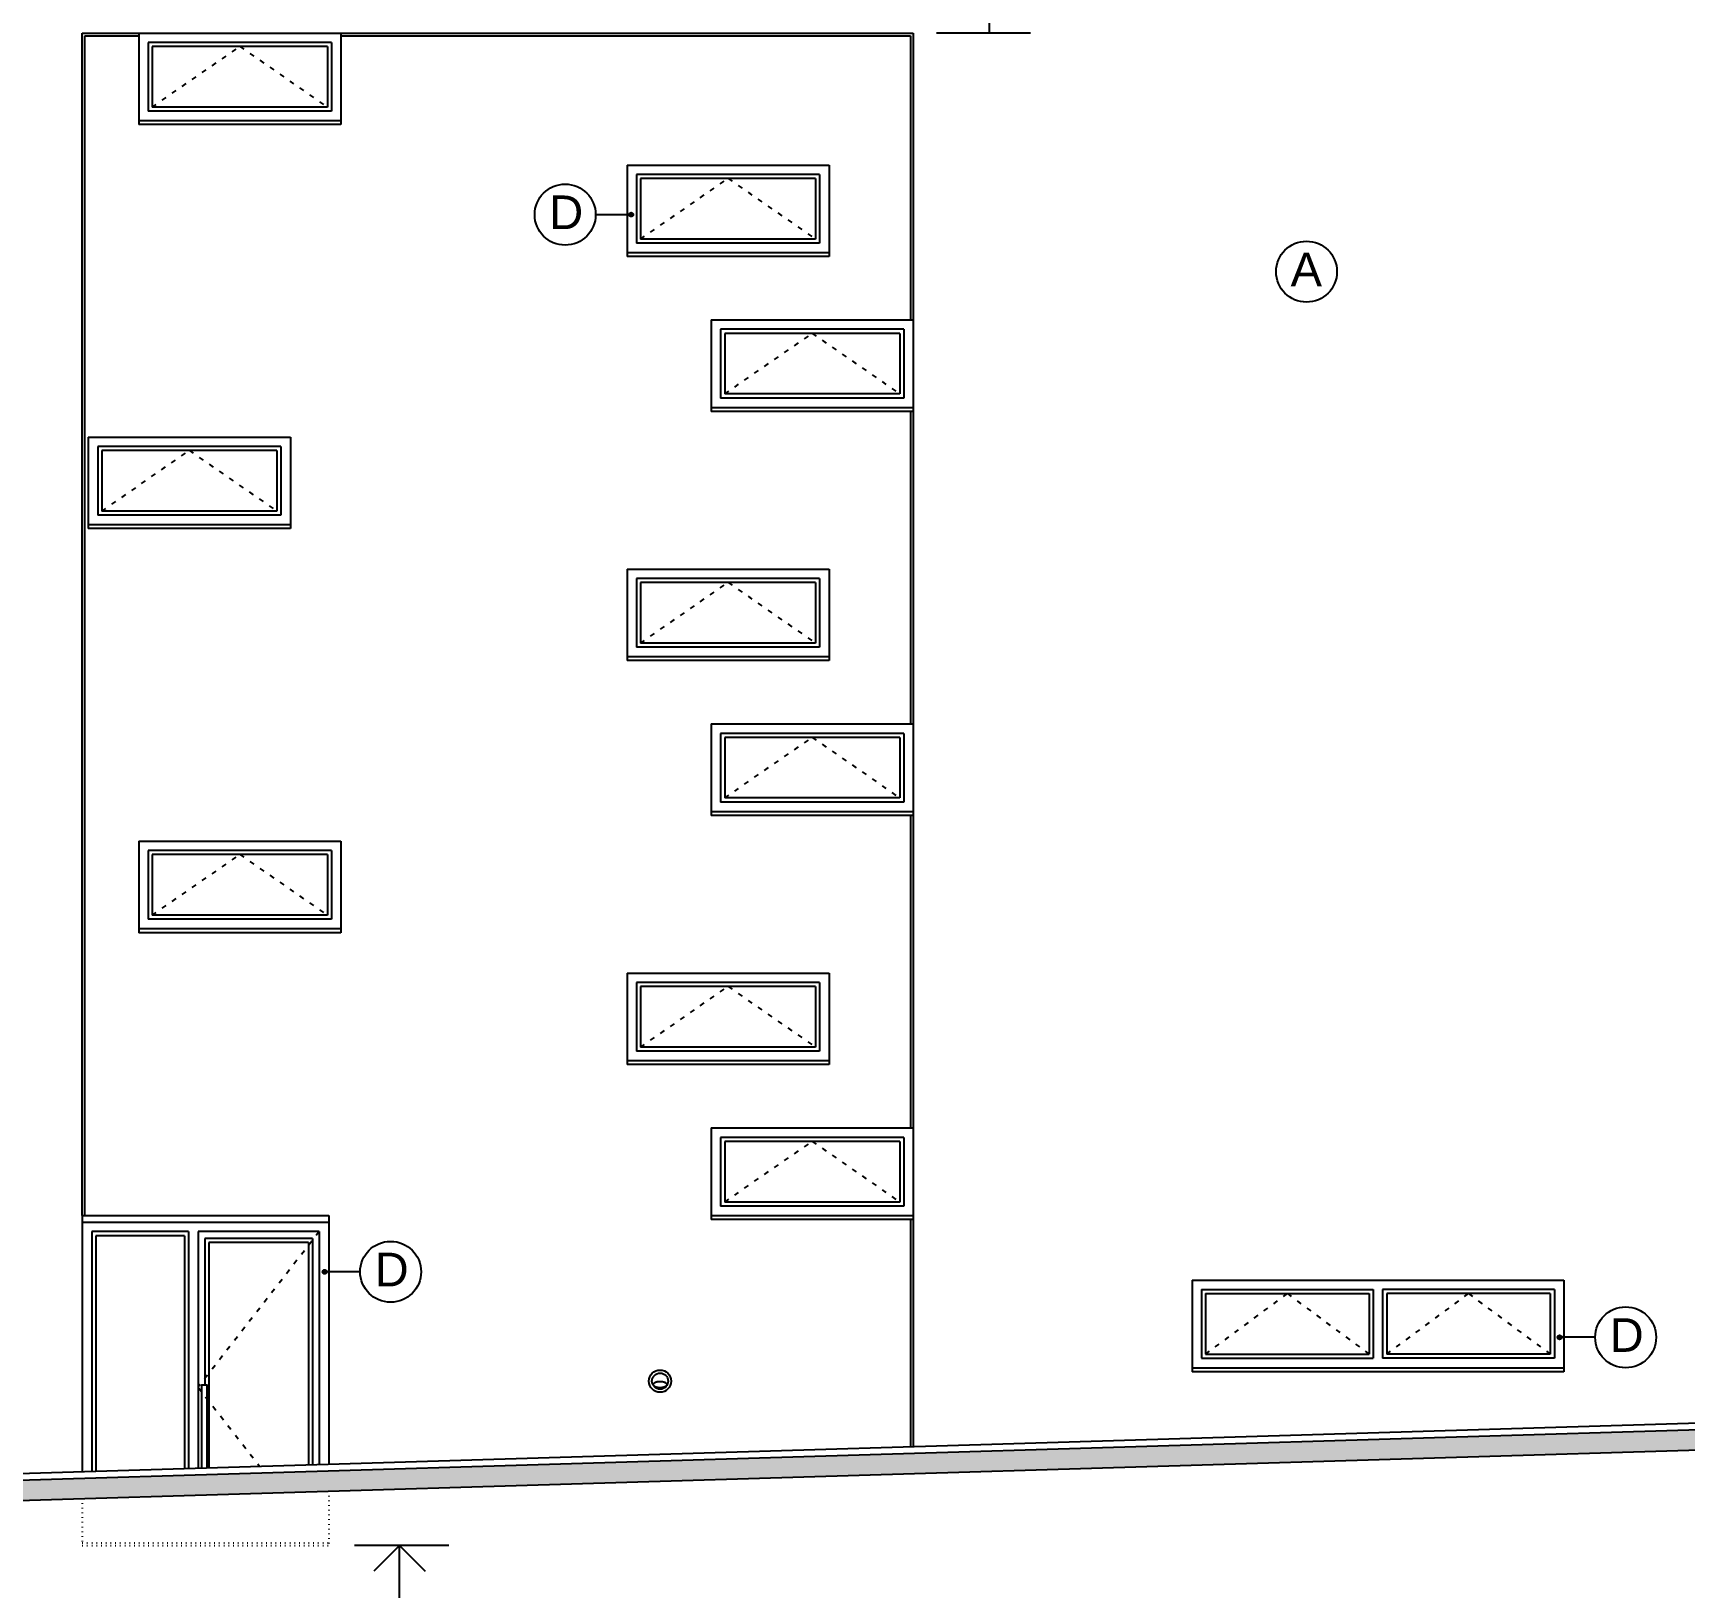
# Model space of a CAD drawing. Extents: x 3792242 to 5145247, y -1546315 to -1031918.
# Drawn here: x 4309022 to 4321287, y -1531979 to -1520434 of the extents above; entities that cross this region are included whole.
import ezdxf

# ---------------------------------------------------------------- set-up
doc = ezdxf.new("R2010")
doc.units = 0
doc.header["$MEASUREMENT"] = 0
doc.linetypes.add('ACAD_ISO03W100', pattern=[30, 12, -18])
doc.linetypes.add('ACAD_ISO07W100', pattern=[3.5, 0.5, -3])
for name, color, linetype in [('OKNÁ', 143, 'CONTINUOUS'), ('osi', 253, 'CONTINUOUS'), ('POZEMOK', 7, 'CONTINUOUS'), ('TENKÁ', 7, 'CONTINUOUS')]:
    doc.layers.add(name, color=color, linetype=linetype)
doc.styles.add('ARIAL', font='arial.ttf')

msp = doc.modelspace()

# ---------------------------------------------------------------- hatches: boundary and pattern name
at = {"layer": 'TENKÁ', "ltscale": 0.25}
h = msp.add_hatch(color=256, dxfattribs=at)
h.dxf.hatch_style = 1
h.paths.add_polyline_path([(4313463.445, -1521797, 1), (4313463.445, -1521767, 1)])
h = msp.add_hatch(color=256, dxfattribs=at)
h.dxf.hatch_style = 1
h.paths.add_polyline_path([(4311186.983, -1529647, -1), (4311186.983, -1529617, -1)])
h = msp.add_hatch(color=256, dxfattribs=at)
h.dxf.hatch_style = 1
h.paths.add_polyline_path([(4320356.983, -1530133.48, -1), (4320356.983, -1530103.48, -1)])
at = {"layer": 'TENKÁ'}
h = msp.add_hatch(color=8, dxfattribs=at)
h.dxf.hatch_style = 1
h.paths.add_polyline_path([(4257090.843, -1531571.467), (4257090.843, -1531721.47), (4282577.714, -1531557.32), (4284407.714, -1531545.534), (4306421.874, -1531403.751), (4309387.714, -1531314.601), (4311217.714, -1531259.594), (4330429.911, -1530682.097), (4330429.911, -1530532.03), (4306419.138, -1531253.765)])

# ---------------------------------------------------------------- linework, layer by layer
at = {"layer": 'OKNÁ', "ltscale": 0.25}
for p, q in [((4311207.714, -1520533.77), (4309907.714, -1520533.77)), ((4309907.714, -1520533.77), (4309907.714, -1520983.77)), ((4311207.714, -1520533.77), (4311207.714, -1520983.77)), ((4311207.714, -1520983.77), (4309907.714, -1520983.77)), ((4314832.714, -1521513.77), (4313532.714, -1521513.77)), ((4313532.714, -1521513.77), (4313532.714, -1521963.77)), ((4314832.714, -1521513.77), (4314832.714, -1521963.77)), ((4314832.714, -1521963.77), (4313532.714, -1521963.77)), ((4315457.714, -1522663.77), (4314157.714, -1522663.77)), ((4314157.714, -1522663.77), (4314157.714, -1523113.77)), ((4315457.714, -1522663.77), (4315457.714, -1523113.77)), ((4315457.714, -1523113.77), (4314157.714, -1523113.77)), ((4310832.714, -1523533.77), (4309532.714, -1523533.77)), ((4309532.714, -1523533.77), (4309532.714, -1523983.77)), ((4310832.714, -1523533.77), (4310832.714, -1523983.77)), ((4310832.714, -1523983.77), (4309532.714, -1523983.77)), ((4314832.714, -1524513.77), (4313532.714, -1524513.77)), ((4313532.714, -1524513.77), (4313532.714, -1524963.77)), ((4314832.714, -1524513.77), (4314832.714, -1524963.77)), ((4314832.714, -1524963.77), (4313532.714, -1524963.77)), ((4315457.714, -1525663.77), (4314157.714, -1525663.77)), ((4314157.714, -1525663.77), (4314157.714, -1526113.77)), ((4315457.714, -1525663.77), (4315457.714, -1526113.77)), ((4315457.714, -1526113.77), (4314157.714, -1526113.77)), ((4311207.714, -1526533.77), (4309907.714, -1526533.77)), ((4309907.714, -1526533.77), (4309907.714, -1526983.77)), ((4311207.714, -1526533.77), (4311207.714, -1526983.77)), ((4311207.714, -1526983.77), (4309907.714, -1526983.77)), ((4314832.714, -1527513.77), (4313532.714, -1527513.77)), ((4313532.714, -1527513.77), (4313532.714, -1527963.77)), ((4314832.714, -1527513.77), (4314832.714, -1527963.77)), ((4314832.714, -1527963.77), (4313532.714, -1527963.77)), ((4315457.714, -1528663.77), (4314157.714, -1528663.77)), ((4314157.714, -1528663.77), (4314157.714, -1529113.77)), ((4315457.714, -1528663.77), (4315457.714, -1529113.77)), ((4315457.714, -1529113.77), (4314157.714, -1529113.77)), ((4317727.714, -1529793.77), (4317727.714, -1530243.77)), ((4317727.714, -1529793.77), (4318942.714, -1529793.77)), ((4318942.714, -1529793.77), (4318942.714, -1530243.77)), ((4320287.714, -1529793.77), (4319072.714, -1529793.77)), ((4319072.714, -1529793.77), (4319072.714, -1530243.77)), ((4320287.714, -1529793.77), (4320287.714, -1530243.77)), ((4317727.714, -1530243.77), (4318942.714, -1530243.77)), ((4320287.714, -1530243.77), (4319072.714, -1530243.77))]:
    msp.add_line(p, q, dxfattribs=at)
at = {"layer": 'OKNÁ', "linetype": 'ACAD_ISO03W100', "ltscale": 3}
for p, q in [((4309907.714, -1520983.77), (4310557.714, -1520533.77)), ((4310557.714, -1520533.77), (4311207.714, -1520983.77)), ((4313532.714, -1521963.77), (4314182.714, -1521513.77)), ((4314182.714, -1521513.77), (4314832.714, -1521963.77)), ((4314157.714, -1523113.77), (4314807.714, -1522663.77)), ((4314807.714, -1522663.77), (4315457.714, -1523113.77)), ((4309532.714, -1523983.77), (4310182.714, -1523533.77)), ((4310182.714, -1523533.77), (4310832.714, -1523983.77)), ((4313532.714, -1524963.77), (4314182.714, -1524513.77)), ((4314182.714, -1524513.77), (4314832.714, -1524963.77)), ((4314157.714, -1526113.77), (4314807.714, -1525663.77)), ((4314807.714, -1525663.77), (4315457.714, -1526113.77)), ((4309907.714, -1526983.77), (4310557.714, -1526533.77)), ((4310557.714, -1526533.77), (4311207.714, -1526983.77)), ((4313532.714, -1527963.77), (4314182.714, -1527513.77)), ((4314182.714, -1527513.77), (4314832.714, -1527963.77)), ((4314157.714, -1529113.77), (4314807.714, -1528663.77)), ((4314807.714, -1528663.77), (4315457.714, -1529113.77)), ((4311147.714, -1529333.77), (4310247.714, -1530488.77)), ((4317727.714, -1530243.77), (4318335.214, -1529793.77)), ((4318335.214, -1529793.77), (4318942.714, -1530243.77)), ((4319072.714, -1530243.77), (4319680.214, -1529793.77)), ((4319680.214, -1529793.77), (4320287.714, -1530243.77)), ((4310247.714, -1530488.77), (4310704.463, -1531074.931))]:
    msp.add_line(p, q, dxfattribs=at)
at = {"layer": 'OKNÁ'}
for p, q in [((4310147.714, -1529363.77), (4309487.714, -1529363.77)), ((4309487.714, -1529363.77), (4309487.714, -1531111.505)), ((4310147.714, -1529363.77), (4310147.714, -1531091.666)), ((4311067.714, -1529413.77), (4310327.714, -1529413.77)), ((4310327.714, -1529413.77), (4310327.714, -1531086.256)), ((4311067.714, -1529413.77), (4311067.714, -1531064.012))]:
    msp.add_line(p, q, dxfattribs=at)
at = {"layer": 'osi', "color": 9}
msp.add_line((4312109.214, -1531663.77), (4311409.214, -1531663.77), dxfattribs=at)
at = {"layer": 'POZEMOK'}
msp.add_line((4309387.714, -1529263.77), (4311217.714, -1529263.77), dxfattribs=at)
msp.add_lwpolyline([(4310276.424, -1531087.797), (4310276.424, -1530472.217), (4310312.24, -1530472.217), (4310312.24, -1531086.721)], dxfattribs=at)
at = {"layer": 'TENKÁ', "linetype": 'ByBlock', "ltscale": 0.25}
for p, q in [((4316121.327, -1519633.77), (4316121.327, -1520433.77)), ((4311743.327, -1531663.771), (4311552.409, -1531854.69)), ((4311743.327, -1532463.77), (4311743.327, -1531663.77)), ((4311743.327, -1531663.771), (4311934.246, -1531854.69))]:
    msp.add_line(p, q, dxfattribs=at)
at = {"layer": 'TENKÁ', "color": 8}
for p, q in [((4309387.714, -1529213.77), (4309387.714, -1520433.77)), ((4309387.714, -1520433.77), (4309807.714, -1520433.77)), ((4309407.714, -1520453.77), (4309807.714, -1520453.77)), ((4309407.714, -1529213.77), (4309407.714, -1520453.77)), ((4311307.714, -1520433.77), (4315557.714, -1520433.77)), ((4311307.714, -1520453.77), (4315537.714, -1520453.77)), ((4315537.714, -1520453.77), (4315537.714, -1522563.77)), ((4315557.714, -1520433.77), (4315557.714, -1530929.048)), ((4316429.214, -1520433.77), (4315729.214, -1520433.77)), ((4315537.714, -1523243.77), (4315537.714, -1525563.77)), ((4315537.714, -1526243.77), (4315537.714, -1528563.77)), ((4315537.714, -1529243.77), (4315537.714, -1530929.048)), ((4306419.138, -1531253.765), (4330429.911, -1530532.03)), ((4306421.874, -1531403.751), (4330429.911, -1530682.097))]:
    msp.add_line(p, q, dxfattribs=at)
at = {"layer": 'TENKÁ', "ltscale": 0.25}
for p, q in [((4309807.714, -1520433.77), (4309807.714, -1521113.77)), ((4309807.714, -1520433.77), (4311307.714, -1520433.77)), ((4311237.714, -1520503.77), (4309877.714, -1520503.77)), ((4309877.714, -1520503.77), (4309877.714, -1521013.77)), ((4311237.714, -1520503.77), (4311237.714, -1521013.77)), ((4311307.714, -1520433.77), (4311307.714, -1521113.77)), ((4309807.714, -1521083.77), (4311307.714, -1521083.77)), ((4311307.714, -1521113.77), (4309807.714, -1521113.77)), ((4311237.714, -1521013.77), (4309877.714, -1521013.77)), ((4313432.714, -1521413.77), (4313432.714, -1522093.77)), ((4313432.714, -1521413.77), (4314932.714, -1521413.77)), ((4314862.714, -1521483.77), (4313502.714, -1521483.77)), ((4313502.714, -1521483.77), (4313502.714, -1521993.77)), ((4314862.714, -1521483.77), (4314862.714, -1521993.77)), ((4314932.714, -1521413.77), (4314932.714, -1522093.77)), ((4313199.386, -1521782), (4313463.445, -1521782)), ((4314862.714, -1521993.77), (4313502.714, -1521993.77)), ((4313432.714, -1522063.77), (4314932.714, -1522063.77)), ((4314932.714, -1522093.77), (4313432.714, -1522093.77)), ((4314057.714, -1522563.77), (4314057.714, -1523243.77)), ((4314057.714, -1522563.77), (4315557.714, -1522563.77)), ((4315557.714, -1522563.77), (4315557.714, -1523243.77)), ((4315487.714, -1522633.77), (4314127.714, -1522633.77)), ((4314127.714, -1522633.77), (4314127.714, -1523143.77)), ((4315487.714, -1522633.77), (4315487.714, -1523143.77)), ((4314057.714, -1523213.77), (4315557.714, -1523213.77)), ((4315487.714, -1523143.77), (4314127.714, -1523143.77)), ((4315557.714, -1523243.77), (4314057.714, -1523243.77)), ((4309432.714, -1523433.77), (4309432.714, -1524113.77)), ((4309432.714, -1523433.77), (4310932.714, -1523433.77)), ((4310932.714, -1523433.77), (4310932.714, -1524113.77)), ((4310862.714, -1523503.77), (4309502.714, -1523503.77)), ((4309502.714, -1523503.77), (4309502.714, -1524013.77)), ((4310862.714, -1523503.77), (4310862.714, -1524013.77)), ((4310862.714, -1524013.77), (4309502.714, -1524013.77)), ((4309432.714, -1524083.77), (4310932.714, -1524083.77)), ((4310932.714, -1524113.77), (4309432.714, -1524113.77)), ((4313432.714, -1524413.77), (4313432.714, -1525093.77)), ((4313432.714, -1524413.77), (4314932.714, -1524413.77)), ((4314932.714, -1524413.77), (4314932.714, -1525093.77)), ((4314862.714, -1524483.77), (4313502.714, -1524483.77)), ((4313502.714, -1524483.77), (4313502.714, -1524993.77)), ((4314862.714, -1524483.77), (4314862.714, -1524993.77)), ((4314862.714, -1524993.77), (4313502.714, -1524993.77)), ((4313432.714, -1525063.77), (4314932.714, -1525063.77)), ((4314932.714, -1525093.77), (4313432.714, -1525093.77)), ((4314057.714, -1525563.77), (4314057.714, -1526243.77)), ((4314057.714, -1525563.77), (4315557.714, -1525563.77)), ((4315487.714, -1525633.77), (4314127.714, -1525633.77)), ((4314127.714, -1525633.77), (4314127.714, -1526143.77)), ((4315487.714, -1525633.77), (4315487.714, -1526143.77)), ((4315557.714, -1525563.77), (4315557.714, -1526243.77)), ((4315487.714, -1526143.77), (4314127.714, -1526143.77)), ((4314057.714, -1526213.77), (4315557.714, -1526213.77)), ((4315557.714, -1526243.77), (4314057.714, -1526243.77)), ((4309807.714, -1526433.77), (4309807.714, -1527113.77)), ((4309807.714, -1526433.77), (4311307.714, -1526433.77)), ((4311237.714, -1526503.77), (4309877.714, -1526503.77)), ((4309877.714, -1526503.77), (4309877.714, -1527013.77)), ((4311237.714, -1526503.77), (4311237.714, -1527013.77)), ((4311307.714, -1526433.77), (4311307.714, -1527113.77)), ((4311237.714, -1527013.77), (4309877.714, -1527013.77)), ((4309807.714, -1527083.77), (4311307.714, -1527083.77)), ((4311307.714, -1527113.77), (4309807.714, -1527113.77)), ((4313432.714, -1527413.77), (4313432.714, -1528093.77)), ((4313432.714, -1527413.77), (4314932.714, -1527413.77)), ((4314862.714, -1527483.77), (4313502.714, -1527483.77)), ((4313502.714, -1527483.77), (4313502.714, -1527993.77)), ((4314862.714, -1527483.77), (4314862.714, -1527993.77)), ((4314932.714, -1527413.77), (4314932.714, -1528093.77)), ((4314862.714, -1527993.77), (4313502.714, -1527993.77)), ((4313432.714, -1528063.77), (4314932.714, -1528063.77)), ((4314932.714, -1528093.77), (4313432.714, -1528093.77)), ((4314057.714, -1528563.77), (4314057.714, -1529243.77)), ((4314057.714, -1528563.77), (4315557.714, -1528563.77)), ((4315557.714, -1528563.77), (4315557.714, -1529243.77)), ((4315487.714, -1528633.77), (4314127.714, -1528633.77)), ((4314127.714, -1528633.77), (4314127.714, -1529143.77)), ((4315487.714, -1528633.77), (4315487.714, -1529143.77)), ((4314057.714, -1529213.77), (4315557.714, -1529213.77)), ((4315487.714, -1529143.77), (4314127.714, -1529143.77)), ((4315557.714, -1529243.77), (4314057.714, -1529243.77)), ((4311451.043, -1529632), (4311186.983, -1529632)), ((4317627.714, -1529693.77), (4317627.714, -1530373.77)), ((4317627.714, -1529693.77), (4320387.714, -1529693.77)), ((4320387.714, -1529693.77), (4320387.714, -1530373.77)), ((4317697.714, -1529763.77), (4317697.714, -1530273.77)), ((4317697.714, -1529763.77), (4318972.714, -1529763.77)), ((4318972.714, -1529763.77), (4318972.714, -1530273.77)), ((4320317.714, -1529763.77), (4319042.714, -1529763.77)), ((4319042.714, -1529763.77), (4319042.714, -1530273.77)), ((4320317.714, -1529763.77), (4320317.714, -1530273.77)), ((4320621.043, -1530118.48), (4320356.983, -1530118.48)), ((4317697.714, -1530273.77), (4318972.714, -1530273.77)), ((4320317.714, -1530273.77), (4319042.714, -1530273.77)), ((4317627.714, -1530343.77), (4319097.714, -1530343.77)), ((4319097.714, -1530373.77), (4317627.714, -1530373.77)), ((4319077.714, -1530343.77), (4320387.714, -1530343.77)), ((4320387.714, -1530373.77), (4319077.714, -1530373.77))]:
    msp.add_line(p, q, dxfattribs=at)
at = {"layer": 'TENKÁ'}
for p, q in [((4309387.714, -1529213.77), (4311217.714, -1529213.77)), ((4309387.714, -1529213.77), (4309387.714, -1531114.511)), ((4311217.714, -1529213.77), (4311217.714, -1531059.503)), ((4310177.714, -1529333.77), (4309457.714, -1529333.77)), ((4309457.714, -1529333.77), (4309457.714, -1531112.407)), ((4310177.714, -1529333.77), (4310177.714, -1531090.764)), ((4311147.714, -1529333.77), (4310247.714, -1529333.77)), ((4310247.714, -1529333.77), (4310247.714, -1531088.66)), ((4311147.714, -1529333.77), (4311147.714, -1531061.607)), ((4311097.714, -1529383.77), (4310297.714, -1529383.77)), ((4310297.714, -1529383.77), (4310297.714, -1530472.217)), ((4311097.714, -1529383.77), (4311097.714, -1531063.11)), ((4306418.225, -1531203.77), (4330429.911, -1530482.007))]:
    msp.add_line(p, q, dxfattribs=at)
at = {"layer": 'TENKÁ', "linetype": 'ACAD_ISO07W100', "ltscale": 10}
for p, q in [((4309387.714, -1531314.601), (4309387.714, -1531663.77)), ((4311217.714, -1531259.594), (4311217.714, -1531663.77)), ((4309387.714, -1531643.77), (4311217.714, -1531643.77)), ((4309387.714, -1531663.77), (4311217.714, -1531663.77))]:
    msp.add_line(p, q, dxfattribs=at)
at = {"layer": 'TENKÁ', "ltscale": 0.25}
for centre, radius in [((4312973.214, -1521782), 226.172), ((4313463.445, -1521782), 15), ((4318477.606, -1522205.832), 226.172), ((4311677.214, -1529632), 226.172), ((4311186.983, -1529632), 15), ((4320847.214, -1530118.48), 226.172), ((4320356.983, -1530118.48), 15)]:
    msp.add_circle(centre, radius, dxfattribs=at)
at = {"layer": 'TENKÁ', "color": 8}
for radius in [82.5, 60]:
    msp.add_circle((4313677.714, -1530443.77), radius, dxfattribs=at)
msp.add_open_spline([(4313627.714, -1530469.27), (4313627.714, -1530469.571), (4313627.741, -1530470.178), (4313627.862, -1530471.091), (4313628.066, -1530472.013), (4313628.356, -1530472.947), (4313628.736, -1530473.894), (4313629.212, -1530474.856), (4313629.785, -1530475.829), (4313630.46, -1530476.812), (4313631.239, -1530477.8), (4313632.122, -1530478.79), (4313633.111, -1530479.776), (4313634.204, -1530480.755), (4313635.4, -1530481.721), (4313636.698, -1530482.67), (4313638.094, -1530483.598), (4313639.585, -1530484.5), (4313641.169, -1530485.374), (4313642.84, -1530486.214), (4313644.596, -1530487.019), (4313646.432, -1530487.785), (4313648.343, -1530488.509), (4313650.324, -1530489.189), (4313652.371, -1530489.822), (4313654.479, -1530490.408), (4313656.642, -1530490.942), (4313658.856, -1530491.425), (4313661.114, -1530491.855), (4313663.412, -1530492.23), (4313665.743, -1530492.549), (4313668.103, -1530492.811), (4313670.486, -1530493.016), (4313672.886, -1530493.163), (4313675.297, -1530493.251), (4313677.714, -1530493.28), (4313680.131, -1530493.251), (4313682.543, -1530493.163), (4313684.943, -1530493.016), (4313687.325, -1530492.811), (4313689.686, -1530492.549), (4313692.017, -1530492.23), (4313694.315, -1530491.855), (4313696.573, -1530491.425), (4313698.787, -1530490.942), (4313700.95, -1530490.408), (4313703.057, -1530489.822), (4313705.104, -1530489.189), (4313707.086, -1530488.509), (4313708.997, -1530487.785), (4313710.832, -1530487.019), (4313712.588, -1530486.214), (4313714.26, -1530485.374), (4313715.844, -1530484.5), (4313717.335, -1530483.598), (4313718.731, -1530482.67), (4313720.029, -1530481.721), (4313721.225, -1530480.755), (4313722.318, -1530479.776), (4313723.307, -1530478.79), (4313724.19, -1530477.8), (4313724.969, -1530476.812), (4313725.644, -1530475.829), (4313726.217, -1530474.856), (4313726.692, -1530473.894), (4313727.073, -1530472.947), (4313727.363, -1530472.013), (4313727.567, -1530471.091), (4313727.688, -1530470.178), (4313727.728, -1530469.27), (4313727.688, -1530468.363), (4313727.567, -1530467.45), (4313727.363, -1530466.528), (4313727.073, -1530465.594), (4313726.692, -1530464.646), (4313726.217, -1530463.685), (4313725.644, -1530462.712), (4313724.969, -1530461.729), (4313724.19, -1530460.741), (4313723.307, -1530459.751), (4313722.318, -1530458.764), (4313721.225, -1530457.786), (4313720.029, -1530456.819), (4313718.731, -1530455.87), (4313717.335, -1530454.942), (4313715.844, -1530454.04), (4313714.26, -1530453.167), (4313712.588, -1530452.326), (4313710.832, -1530451.522), (4313708.997, -1530450.756), (4313707.086, -1530450.032), (4313705.104, -1530449.352), (4313703.057, -1530448.718), (4313700.95, -1530448.133), (4313698.787, -1530447.598), (4313696.573, -1530447.115), (4313694.315, -1530446.686), (4313692.017, -1530446.311), (4313689.686, -1530445.992), (4313687.325, -1530445.73), (4313684.943, -1530445.525), (4313682.543, -1530445.378), (4313680.131, -1530445.29), (4313677.714, -1530445.26), (4313675.297, -1530445.29), (4313672.886, -1530445.378), (4313670.486, -1530445.525), (4313668.103, -1530445.73), (4313665.743, -1530445.992), (4313663.412, -1530446.311), (4313661.114, -1530446.686), (4313658.856, -1530447.115), (4313656.642, -1530447.598), (4313654.479, -1530448.133), (4313652.371, -1530448.718), (4313650.324, -1530449.352), (4313648.343, -1530450.032), (4313646.432, -1530450.756), (4313644.596, -1530451.522), (4313642.84, -1530452.326), (4313641.169, -1530453.167), (4313639.585, -1530454.04), (4313638.094, -1530454.942), (4313636.698, -1530455.87), (4313635.4, -1530456.819), (4313634.204, -1530457.786), (4313633.111, -1530458.764), (4313632.122, -1530459.751), (4313631.239, -1530460.741), (4313630.46, -1530461.729), (4313629.785, -1530462.712), (4313629.212, -1530463.685), (4313628.736, -1530464.646), (4313628.356, -1530465.594), (4313628.066, -1530466.528), (4313627.862, -1530467.45), (4313627.741, -1530468.362), (4313627.714, -1530468.969), (4313627.714, -1530469.27)], degree=3, knots=[0, 0, 0, 0, 0.903448812, 1.819047439, 2.758420998, 3.732218919, 4.749790462, 5.81900714, 6.946221337, 8.136329954, 9.392904819, 10.718354866, 12.114093816, 13.580696839, 15.118037857, 16.725404936, 18.401594636, 20.144987911, 21.953610708, 23.825182364, 25.757154524, 27.746742827, 29.790953174, 31.886603958, 34.030345311, 36.218676177, 38.447959794, 40.714438018, 43.014244822, 45.34341919, 47.697917593, 50.073626156, 52.466372619, 54.871938152, 57.286069068, 59.704488471, 62.122907874, 64.53703879, 66.942604323, 69.335350786, 71.711059349, 74.065557752, 76.39473212, 78.694538924, 80.961017148, 83.190300765, 85.378631631, 87.522372984, 89.618023768, 91.662234116, 93.651822418, 95.583794578, 97.455366234, 99.263989031, 101.007382306, 102.683572006, 104.290939085, 105.828280103, 107.294883126, 108.690622076, 110.016072123, 111.272646988, 112.462755606, 113.589969802, 114.659186481, 115.676758023, 116.650555944, 117.589929504, 118.50552813, 119.408976942, 120.312425754, 121.228024381, 122.16739794, 123.141195861, 124.158767404, 125.227984082, 126.355198279, 127.545306896, 128.801881761, 130.127331808, 131.523070759, 132.989673781, 134.527014799, 136.134381878, 137.810571578, 139.553964853, 141.36258765, 143.234159307, 145.166131466, 147.155719769, 149.199930117, 151.295580901, 153.439322253, 155.62765312, 157.856936736, 160.12341496, 162.423221764, 164.752396132, 167.106894535, 169.482603098, 171.875349561, 174.280915095, 176.69504601, 179.113465413, 181.531884817, 183.946015732, 186.351581265, 188.744327729, 191.120036292, 193.474534694, 195.803709063, 198.103515866, 200.36999409, 202.599277707, 204.787608573, 206.931349926, 209.02700071, 211.071211058, 213.060799361, 214.99277152, 216.864343177, 218.672965974, 220.416359248, 222.092548948, 223.699916027, 225.237257045, 226.703860068, 228.099599018, 229.425049065, 230.68162393, 231.871732548, 232.998946745, 234.068163423, 235.085734965, 236.059532887, 236.998906446, 237.914505072, 238.817953884, 238.817953884, 238.817953884, 238.817953884], dxfattribs=at)

# ---------------------------------------------------------------- texts
at = {"layer": 'TENKÁ', "lineweight": 40, "ltscale": 0.25, "style": 'ARIAL'}
for s, p in [('D', (4312855.028, -1521889.891)), ('A', (4318359.419, -1522313.723)), ('D', (4311559.028, -1529739.891)), ('D', (4320729.028, -1530226.371))]:
    msp.add_text(s, height=250, dxfattribs=at).set_placement(p)

doc.saveas('drawing.dxf')
